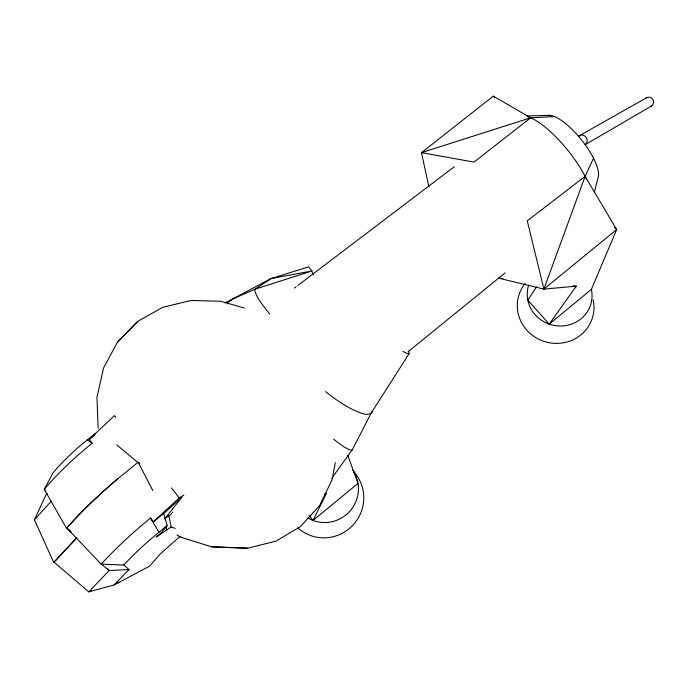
<?xml version="1.0" encoding="UTF-8"?>
<svg xmlns="http://www.w3.org/2000/svg" width="688" height="688" viewBox="0 0 688 688"><rect width="100%" height="100%" fill="white"/><g stroke="black" fill="none" stroke-linecap="round" stroke-linejoin="round"><path stroke-width="1.03" d="M335.331 462.628L332.175 479.519L319.662 505.491L300.458 526.569L275.871 541.181L247.654 548.198L211.551 546.814L180.54 537.122L176.911 534.868M594.303 192.502L598.121 177.366A40.506 13.029 51.3 0 0 580.577 138.778A40.506 13.029 51.3 0 0 547.553 115.584M502.937 278.606L498.688 278.167L543.89 289.115L585.11 176.369L593.512 158.24M528.676 285.107A32.508 30.969 15.1 0 0 558.14 325.957A32.508 30.969 15.1 0 0 591.379 289.39L616.68 229.534L585.11 176.369L527.257 220.822L543.89 289.115L576.286 286.182L549.213 324.125L527.842 300.157L536.588 286.801M76.583 537.939L53.733 562.449L34.4 519.81L45.821 495.111L47.24 493.528M227.565 303.855L228.468 302.032L232.449 299.108L271.012 278.563L308.645 266.849L311.913 270.986L313.152 274.933M309.041 515.45L313.066 520.446L326.533 493.27L324.547 494.07M331.676 478.392L352.213 449.918L371.95 411.673L370.858 413.6C365.07 415.956 359.007 412.103 353.692 410.065A49.545 12.212 38.6 0 1 332.149 396.718L325.536 391.618M244.223 308.035L220.857 301.284L191.006 300.45L162.66 307.338L137.738 321.348L117.459 342.134L103.57 367.951L96.948 397.346L98.16 428.426M370.858 413.6L409.128 353.606L408.655 351.25M172.662 512.139L170.676 514.658L164.716 518.821L182.019 497.132L165.043 512.336L153.381 521.788L150.431 517.969L139.165 527.541A125.25 23.641 -38.2 0 0 101.231 564.151L66.856 528.066A145.263 31.7 -37.9 0 1 117.674 478.865L138.15 462.207L139.432 462.886M137.738 321.348L117.459 342.134M163.288 512.517L167.193 525.469L161.499 532.555L156.305 537.018L171.192 526.956L175.122 528.41M231.022 300.69L232.449 299.108L255.205 289.123L311.913 270.986L271.012 278.563L267.434 280.919M34.4 519.81L51.265 501.191M76.867 537.706L54.025 562.199L88.752 591.843L114.07 584.972L149.511 566.224L160.364 553.849L180.179 536.279M114.07 584.972L129.017 569.569L123.788 565.011L101.231 564.151L109.263 570.507L129.017 569.569M71.5 532.409L66.538 528.324L44.264 489.331A123.462 30.685 -37.4 0 1 81.012 452.523L92.123 443.132L89.277 439.434L114.432 415.595L115.73 417.263M153.381 521.788L179.258 497.888L183.825 495.136M167.193 525.469L150.913 538.996A91.255 16.641 -38.3 0 0 123.788 565.011M95.331 433.337L79.275 446.495A89.612 23.091 -37.3 0 0 53.182 472.682L44.264 489.331L45.769 490.682M549.213 324.125L591.379 289.39M313.066 520.446L358.009 483.406L347.775 455.37M543.89 289.115L616.68 229.534L614.547 227.229M117.674 478.865L117.356 479.115A145.28 31.7 -37.9 0 0 66.538 528.324M408.113 351.706L505.112 272.878M89.277 439.434L95.004 434.807M554.588 116.599L530.689 117.794L493.279 96.157L421.46 152.659L428.916 186.852M294.412 288.074L296.124 286.776M297.835 285.477L454.261 166.763M271.012 278.563L255.205 289.123L254.672 290.233C257.235 299.332 264.115 306.513 269.636 313.977M138.46 462.37L137.832 462.465L116.693 444.809M651.682 105.909L585.153 144.704A5.349 4.868 62.4 0 0 585.78 136.903A5.349 4.868 62.4 0 0 578.298 136.697M579.227 135.82L646.342 97.902M224.847 302.969L232.449 299.108M91.547 590.571L88.752 591.843L109.263 570.507L107.792 568.942M117.889 582.779L119.97 582.254M409.128 353.606L407.373 353.529L404.2 352.11A15.291 2.993 38.8 0 1 402.901 351.37M527.068 115.962L549.523 115.352M211.551 546.814L247.654 548.198M573.095 285.847L576.286 286.182M87.144 439.838L92.123 443.132M66.856 528.066L70.159 530.792M493.279 96.157L494.724 97.713M139.526 463.815L138.15 462.207L152.805 490.57M171.45 487.895L179.258 497.888M150.431 517.969L158.919 532.194M165.92 526.974L166.943 529.949M168.835 515.931L171.192 526.956M353.58 471.443A39.715 39.104 -51.1 0 1 352.153 525.95A39.715 39.104 -51.1 0 1 297.835 527.885M352.695 470.11A33.54 33.033 -47.9 0 1 349.255 511.846A33.54 33.033 -47.9 0 1 307.837 517.926M593.185 299.899A38.468 36.731 15.6 0 1 547.166 342.28A38.468 36.731 15.6 0 1 525.125 283.516M527.524 116.659A56.407 17.26 51.3 0 1 586.537 179.215M352.213 449.918A68.267 7.731 44.6 0 1 333.68 439.271M645.464 98.711A4.816 4.549 64.9 0 1 652.766 99.304A4.816 4.549 64.9 0 1 650.624 106.442M530.689 117.794L473.989 162.093L421.46 152.659L530.689 117.794"/></g></svg>
